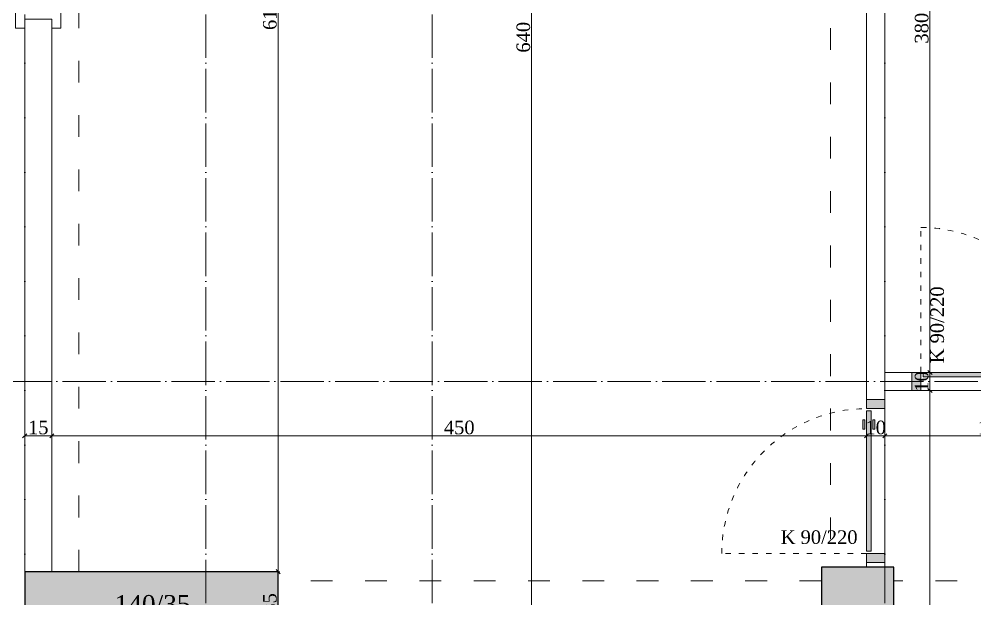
# Model space of a CAD drawing. Header units: metres. Extents: x -5196 to 34307, y 7076 to 19260.
# Drawn here: x 15494 to 16022, y 10726 to 11046 of the extents above; entities that cross this region are included whole.
import ezdxf

# ---------------------------------------------------------------- set-up
doc = ezdxf.new("R2010")
doc.units = ezdxf.units.M
doc.linetypes.add('ACAD_ISO03W100', pattern=[30, 12, -18])
doc.linetypes.add('ACAD_ISO04W100', pattern=[30, 24, -3, 0, -3])
doc.layers.add('YLZ-AKS', color=7, linetype='ACAD_ISO04W100', lineweight=5, true_color=0x2e2f36)
doc.layers.add('YLZ-TARAMA', color=7, linetype='Continuous', lineweight=5, true_color=0x686d6c)
for name, color, linetype, lineweight in [('YLZ-DUVAR', 151, 'Continuous', 20), ('YLZ-KAPI', 241, 'Continuous', 9), ('YLZ-PENCERE', 231, 'Continuous', 5), ('YLZ-TEFRİŞ', 191, 'Continuous', 20), ('YLZ-ÖLÇÜ', 251, 'Continuous', 5)]:
    doc.layers.add(name, color=color, linetype=linetype, lineweight=lineweight)
doc.layers.add('YLZ-KİRİŞ', color=123, linetype='ACAD_ISO03W100', lineweight=5, transparency=0.5)
doc.layers.add('YLZ-KOLON', color=191, linetype='Continuous')
doc.layers.add('YLZ-YAZI', color=113, linetype='Continuous')
doc.styles.add('ARIAL', font='times.ttf')
doc.dimstyles.new('YLZ - İç Ölçü', dxfattribs={"dimscale": 0.75, "dimtxt": 10, "dimasz": 3, "dimexe": 1.25, "dimexo": 1, "dimgap": 1, "dimtad": 1, "dimdec": 1, "dimrnd": 0.5, "dimtxsty": 'ARIAL', "dimblk": 'OBLIQUE', "dimcen": 1, "dimclrd": 256, "dimclre": 256, "dimclrt": 125, "dimadec": 0, "dimazin": 0, "dimtfac": 1, "dimtdec": 1, "dimtmove": 1, "dimatfit": 3, "dimldrblk": 'OBLIQUE', "dimfxl": 0, "dimarcsym": 0})

# ---------------------------------------------------------------- blocks, each defined once
blk = doc.blocks.new('Aks')
at = {"layer": 'YLZ-AKS'}
for p, q in [((479095.78, 4514594.56), (479095.78, 4512399.56)), ((479195.78, 4514594.56), (479195.78, 4512399.56)), ((479320.78, 4514594.56), (479320.78, 4512399.56)), ((479570.78, 4514594.56), (479570.78, 4512399.56)), ((478845.78, 4513669.56), (480300.78, 4513669.56))]:
    blk.add_line(p, q, dxfattribs=at)
blk = doc.blocks.new('ZK. Kolon Plan')
at = {"layer": 'YLZ-TARAMA'}
h = blk.add_hatch(dxfattribs=at)
h.set_pattern_fill('ANSI33', color=256, angle=-90)
h.paths.add_polyline_path([(475247.33, 4505187.75), (475217.33, 4505187.75), (475217.33, 4505127.75), (475247.33, 4505127.75)])
h.paths.add_polyline_path([(475702.33, 4505187.75), (475642.33, 4505187.75), (475642.33, 4505157.75), (475702.33, 4505157.75)])
h.paths.add_polyline_path([(476072.33, 4505187.75), (476042.33, 4505187.75), (476042.33, 4505162.75), (476042.33, 4505127.75), (476072.33, 4505127.75)])
h.paths.add_polyline_path([(475357.33, 4504557.75), (475217.33, 4504557.75), (475217.33, 4504522.75), (475357.33, 4504522.75)])
h.paths.add_polyline_path([(475697.33, 4504532.75), (475697.33, 4504560.25), (475657.33, 4504560.25), (475657.33, 4504522.75), (475657.33, 4504500.25), (475697.33, 4504500.25)])
h.paths.add_polyline_path([(476172.33, 4504552.75), (476032.33, 4504552.75), (476032.33, 4504517.75), (476172.33, 4504517.75)])
h.paths.add_polyline_path([(475477.33, 4503927.75), (475317.33, 4503927.75), (475317.33, 4503897.75), (475477.33, 4503897.75)])
h.paths.add_polyline_path([(475697.33, 4503937.75), (475657.33, 4503937.75), (475657.33, 4503887.75), (475697.33, 4503887.75)])
h.paths.add_polyline_path([(476172.33, 4503957.75), (476142.33, 4503957.75), (476142.33, 4503897.75), (476172.33, 4503897.75)])
h.paths.add_polyline_path([(475472.33, 4503702.75), (475442.33, 4503702.75), (475442.33, 4503642.75), (475472.33, 4503642.75), (475472.33, 4503672.75)])
h.paths.add_polyline_path([(475692.33, 4503702.75), (475662.33, 4503702.75), (475662.33, 4503642.75), (475692.33, 4503642.75)])
h.paths.add_polyline_path([(476172.33, 4503672.75), (476142.33, 4503672.75), (476112.33, 4503672.75), (476112.33, 4503642.75), (476172.33, 4503642.75)])
at = {"layer": 'YLZ-KİRİŞ'}
for points in [[(475692.33, 4505157.75), (475662.33, 4505157.75), (475662.33, 4504560.25), (475692.33, 4504560.25)], [(475247.33, 4505127.75), (475217.33, 4505127.75), (475217.33, 4504557.75), (475247.33, 4504557.75)], [(475357.33, 4504522.75), (475657.33, 4504522.75), (475657.33, 4504552.75), (475357.33, 4504552.75)], [(476032.33, 4504552.75), (475697.33, 4504552.75), (475697.33, 4504522.75), (476032.33, 4504522.75)]]:
    blk.add_lwpolyline(points, close=True, dxfattribs=at)
at = {"layer": 'YLZ-KOLON'}
for points in [[(475697.33, 4504560.25), (475657.33, 4504560.25), (475657.33, 4504500.25), (475697.33, 4504500.25)], [(475357.33, 4504557.75), (475217.33, 4504557.75), (475217.33, 4504522.75), (475357.33, 4504522.75)]]:
    blk.add_lwpolyline(points, close=True, dxfattribs=at)
at = {"layer": 'YLZ-YAZI', "insert": (475242.89, 4504544.85), "char_height": 10, "attachment_point": 1, "style": 'ARIAL'}
blk.add_mtext_dynamic_manual_height_columns('\\pi24.10626;140/35', width=86.5254, gutter_width=12.5, heights=[18.52], dxfattribs=at)
blk = doc.blocks.new("Kapı 90'lık")
at = {"lineweight": 0, "true_color": 0x939598, "transparency": 33554559}
h = blk.add_hatch(color=252, dxfattribs=at)
h.dxf.hatch_style = 1
h.paths.add_polyline_path([(663.76, 3319.76), (668.76, 3319.76), (668.76, 3329.76), (663.76, 3329.76)])
h.paths.add_polyline_path([(670.01, 3327.26), (747.51, 3327.26), (747.51, 3329.76), (670.01, 3329.76)])
h.paths.add_polyline_path([(675, 3325.26), (680, 3325.26), (680.01, 3326.26), (675.01, 3326.26)])
h.paths.add_polyline_path([(680.01, 3330.76), (680, 3331.76), (675, 3331.76), (675.01, 3330.76)])
h.paths.add_polyline_path([(753.76, 3329.76), (748.76, 3329.76), (748.76, 3319.76), (753.76, 3319.76)])
at = {"layer": 'YLZ-KAPI', "linetype": 'ACAD_ISO03W100', "ltscale": 0.25}
blk.add_line((748.76, 3329.76), (748.76, 3409.76), dxfattribs=at)
at = {"layer": 'YLZ-KAPI'}
blk.add_line((748.76, 3319.76), (668.76, 3319.76), dxfattribs=at)
for points in [[(680, 3331.76), (680.01, 3330.76), (675.01, 3330.76), (675, 3331.76)], [(663.76, 3329.76), (663.76, 3319.76), (668.76, 3319.76), (668.76, 3329.76)], [(747.51, 3327.26), (670.01, 3327.26), (670.01, 3329.76), (747.51, 3329.76)], [(680, 3325.26), (680.01, 3326.26), (675.01, 3326.26), (675, 3325.26)], [(753.76, 3329.76), (753.76, 3319.76), (748.76, 3319.76), (748.76, 3329.76)]]:
    blk.add_lwpolyline(points, close=True, dxfattribs=at)
at = {"layer": 'YLZ-KAPI', "linetype": 'ACAD_ISO03W100', "ltscale": 0.25}
blk.add_arc((748.76, 3329.76), 80, 90, 180, dxfattribs=at)
blk = doc.blocks.new('KP-3')
at = {"layer": 'YLZ-PENCERE'}
for points in [[(18138.16, 11121.9), (18133.16, 11121.9), (18133.16, 10911.9), (18138.16, 10911.9)], [(18153.16, 11121.9), (18158.16, 11121.9), (18158.16, 10911.9), (18153.16, 10911.9)]]:
    blk.add_lwpolyline(points, dxfattribs=at)
at = {"layer": 'YLZ-ÖLÇÜ', "xscale": -1}
blk.add_blockref("Kapı 90'lık", (19381.91, 7392.14), dxfattribs=at)
at = {"layer": 'YLZ-ÖLÇÜ', "xscale": -1.000000000000001, "rotation": 90}
blk.add_blockref("Kapı 90'lık", (21932.92, 11370.66), dxfattribs=at)
at = {"layer": 'YLZ-YAZI', "insert": (18646, 10726.9), "char_height": 7.5, "attachment_point": 7, "rotation": 90, "style": 'ARIAL'}
blk.add_mtext_dynamic_manual_height_columns('K 90/220', width=44.8554, gutter_width=12.5, heights=[49.71], dxfattribs=at)
at = {"layer": 'YLZ-YAZI', "insert": (18598.16, 10634.74), "char_height": 7.5, "attachment_point": 3, "style": 'ARIAL'}
blk.add_mtext_dynamic_manual_height_columns('K 90/220', width=44.8554, gutter_width=12.5, heights=[49.71], dxfattribs=at)
blk = doc.blocks.new('_Oblique')
at = {"color": 0, "linetype": 'ByBlock', "lineweight": -2}
blk.add_line((-0.5, -0.5), (0.5, 0.5), dxfattribs=at)
blk = doc.blocks.new('*D6252')
at = {"layer": 'Defpoints', "color": 0, "transparency": 16777216}
for p in [(12602.1, 10816.32), (12612.1, 10816.32), (12612.1, 10816.32)]:
    blk.add_point(p, dxfattribs=at)
at = {"layer": 'YLZ-ÖLÇÜ', "color": 251, "lineweight": -2, "transparency": 16777216}
for p, q in [((12602.1, 10816.32), (12602.1, 10817.26)), ((12602.1, 10816.32), (12612.1, 10816.32)), ((12612.1, 10816.32), (12612.1, 10817.26))]:
    blk.add_line(p, q, dxfattribs=at)
at = {"layer": 'YLZ-ÖLÇÜ', "color": 251, "lineweight": -2, "transparency": 16777216, "xscale": 2.25, "yscale": 2.25, "zscale": 2.25, "rotation": 180}
blk.add_blockref('_Oblique', (12602.1, 10816.32), dxfattribs=at)
at = {"layer": 'YLZ-ÖLÇÜ', "color": 251, "lineweight": -2, "transparency": 16777216, "xscale": 2.25, "yscale": 2.25, "zscale": 2.25}
blk.add_blockref('_Oblique', (12612.1, 10816.32), dxfattribs=at)
at = {"layer": 'YLZ-ÖLÇÜ', "color": 125, "transparency": 16777216, "insert": (12607.1, 10820.89), "char_height": 7.5, "attachment_point": 5, "style": 'ARIAL'}
blk.add_mtext('10', dxfattribs=at)
blk = doc.blocks.new('*D6253')
at = {"layer": 'Defpoints', "color": 0, "transparency": 16777216}
for p in [(12612.1, 10816.32), (12732.1, 10816.32), (12732.1, 10816.32)]:
    blk.add_point(p, dxfattribs=at)
at = {"layer": 'YLZ-ÖLÇÜ', "color": 251, "lineweight": -2, "transparency": 16777216}
for p, q in [((12612.1, 10816.32), (12612.1, 10817.26)), ((12612.1, 10816.32), (12732.1, 10816.32)), ((12732.1, 10816.32), (12732.1, 10817.26))]:
    blk.add_line(p, q, dxfattribs=at)
at = {"layer": 'YLZ-ÖLÇÜ', "color": 251, "lineweight": -2, "transparency": 16777216, "xscale": 2.25, "yscale": 2.25, "zscale": 2.25, "rotation": 180}
blk.add_blockref('_Oblique', (12612.1, 10816.32), dxfattribs=at)
at = {"layer": 'YLZ-ÖLÇÜ', "color": 251, "lineweight": -2, "transparency": 16777216, "xscale": 2.25, "yscale": 2.25, "zscale": 2.25}
blk.add_blockref('_Oblique', (12732.1, 10816.32), dxfattribs=at)
at = {"layer": 'YLZ-ÖLÇÜ', "color": 125, "transparency": 16777216, "insert": (12672.1, 10820.89), "char_height": 7.5, "attachment_point": 5, "style": 'ARIAL'}
blk.add_mtext('120', dxfattribs=at)
blk = doc.blocks.new('*D6250')
at = {"layer": 'Defpoints', "color": 0, "transparency": 16777216}
for p in [(12137.1, 10816.32), (12152.1, 10816.32), (12152.1, 10816.32)]:
    blk.add_point(p, dxfattribs=at)
at = {"layer": 'YLZ-ÖLÇÜ', "color": 251, "lineweight": -2, "transparency": 16777216}
for p, q in [((12137.1, 10816.32), (12137.1, 10817.26)), ((12137.1, 10816.32), (12152.1, 10816.32)), ((12152.1, 10816.32), (12152.1, 10817.26))]:
    blk.add_line(p, q, dxfattribs=at)
at = {"layer": 'YLZ-ÖLÇÜ', "color": 251, "lineweight": -2, "transparency": 16777216, "xscale": 2.25, "yscale": 2.25, "zscale": 2.25, "rotation": 180}
blk.add_blockref('_Oblique', (12137.1, 10816.32), dxfattribs=at)
at = {"layer": 'YLZ-ÖLÇÜ', "color": 251, "lineweight": -2, "transparency": 16777216, "xscale": 2.25, "yscale": 2.25, "zscale": 2.25}
blk.add_blockref('_Oblique', (12152.1, 10816.32), dxfattribs=at)
at = {"layer": 'YLZ-ÖLÇÜ', "color": 125, "transparency": 16777216, "insert": (12144.6, 10820.89), "char_height": 7.5, "attachment_point": 5, "style": 'ARIAL'}
blk.add_mtext('15', dxfattribs=at)
blk = doc.blocks.new('*D6251')
at = {"layer": 'Defpoints', "color": 0, "transparency": 16777216}
for p in [(12152.1, 10816.32), (12602.1, 10816.32), (12602.1, 10816.32)]:
    blk.add_point(p, dxfattribs=at)
at = {"layer": 'YLZ-ÖLÇÜ', "color": 251, "lineweight": -2, "transparency": 16777216}
for p, q in [((12152.1, 10816.32), (12152.1, 10817.26)), ((12152.1, 10816.32), (12602.1, 10816.32)), ((12602.1, 10816.32), (12602.1, 10817.26))]:
    blk.add_line(p, q, dxfattribs=at)
at = {"layer": 'YLZ-ÖLÇÜ', "color": 251, "lineweight": -2, "transparency": 16777216, "xscale": 2.25, "yscale": 2.25, "zscale": 2.25, "rotation": 180}
blk.add_blockref('_Oblique', (12152.1, 10816.32), dxfattribs=at)
at = {"layer": 'YLZ-ÖLÇÜ', "color": 251, "lineweight": -2, "transparency": 16777216, "xscale": 2.25, "yscale": 2.25, "zscale": 2.25}
blk.add_blockref('_Oblique', (12602.1, 10816.32), dxfattribs=at)
at = {"layer": 'YLZ-ÖLÇÜ', "color": 125, "transparency": 16777216, "insert": (12377.1, 10820.89), "char_height": 7.5, "attachment_point": 5, "style": 'ARIAL'}
blk.add_mtext('450', dxfattribs=at)
blk = doc.blocks.new('*D6289')
at = {"layer": 'Defpoints', "color": 0, "transparency": 16777216}
for p in [(12277.1, 10741.32), (12277.1, 10741.32), (12277.1, 10706.32)]:
    blk.add_point(p, dxfattribs=at)
at = {"layer": 'YLZ-ÖLÇÜ', "color": 251, "lineweight": -2, "transparency": 16777216}
for p, q in [((12277.1, 10741.32), (12278.03, 10741.32)), ((12277.1, 10706.32), (12277.1, 10741.32)), ((12277.1, 10706.32), (12278.03, 10706.32))]:
    blk.add_line(p, q, dxfattribs=at)
at = {"layer": 'YLZ-ÖLÇÜ', "color": 251, "lineweight": -2, "transparency": 16777216, "xscale": 2.25, "yscale": 2.25, "zscale": 2.25}
for p, rotation in [((12277.1, 10741.32), 90), ((12277.1, 10706.32), 270)]:
    blk.add_blockref('_Oblique', p, dxfattribs=dict(at, rotation=rotation))
at = {"layer": 'YLZ-ÖLÇÜ', "color": 125, "transparency": 16777216, "insert": (12272.53, 10723.82), "char_height": 7.5, "attachment_point": 5, "rotation": 90, "style": 'ARIAL'}
blk.add_mtext('35', dxfattribs=at)
blk = doc.blocks.new('*D6290')
at = {"layer": 'Defpoints', "color": 0, "transparency": 16777216}
for p in [(12277.1, 11356.32), (12277.1, 11356.32), (12277.1, 10741.32)]:
    blk.add_point(p, dxfattribs=at)
at = {"layer": 'YLZ-ÖLÇÜ', "color": 251, "lineweight": -2, "transparency": 16777216}
for p, q in [((12277.1, 11356.32), (12278.03, 11356.32)), ((12277.1, 10741.32), (12277.1, 11356.32)), ((12277.1, 10741.32), (12278.03, 10741.32))]:
    blk.add_line(p, q, dxfattribs=at)
at = {"layer": 'YLZ-ÖLÇÜ', "color": 251, "lineweight": -2, "transparency": 16777216, "xscale": 2.25, "yscale": 2.25, "zscale": 2.25}
for p, rotation in [((12277.1, 11356.32), 90), ((12277.1, 10741.32), 270)]:
    blk.add_blockref('_Oblique', p, dxfattribs=dict(at, rotation=rotation))
at = {"layer": 'YLZ-ÖLÇÜ', "color": 125, "transparency": 16777216, "insert": (12272.53, 11048.82), "char_height": 7.5, "attachment_point": 5, "rotation": 90, "style": 'ARIAL'}
blk.add_mtext('615', dxfattribs=at)
blk = doc.blocks.new('*D6317')
at = {"layer": 'Defpoints', "color": 0, "transparency": 16777216}
for p in [(12637.1, 10841.32), (12637.1, 10841.32), (12637.1, 10111.32)]:
    blk.add_point(p, dxfattribs=at)
at = {"layer": 'YLZ-ÖLÇÜ', "color": 251, "lineweight": -2, "transparency": 16777216}
for p, q in [((12637.1, 10841.32), (12638.03, 10841.32)), ((12637.1, 10111.32), (12637.1, 10841.32)), ((12637.1, 10111.32), (12638.03, 10111.32))]:
    blk.add_line(p, q, dxfattribs=at)
at = {"layer": 'YLZ-ÖLÇÜ', "color": 251, "lineweight": -2, "transparency": 16777216, "xscale": 2.25, "yscale": 2.25, "zscale": 2.25}
for p, rotation in [((12637.1, 10841.32), 90), ((12637.1, 10111.32), 270)]:
    blk.add_blockref('_Oblique', p, dxfattribs=dict(at, rotation=rotation))
at = {"layer": 'YLZ-ÖLÇÜ', "color": 125, "transparency": 16777216, "insert": (12632.52, 10476.32), "char_height": 7.5, "attachment_point": 5, "rotation": 90, "style": 'ARIAL'}
blk.add_mtext('730', dxfattribs=at)
blk = doc.blocks.new('*D6318')
at = {"layer": 'Defpoints', "color": 0, "transparency": 16777216}
for p in [(12637.1, 10851.32), (12637.1, 10851.32), (12637.1, 10841.32)]:
    blk.add_point(p, dxfattribs=at)
at = {"layer": 'YLZ-ÖLÇÜ', "color": 251, "lineweight": -2, "transparency": 16777216}
for p, q in [((12637.1, 10851.32), (12638.03, 10851.32)), ((12637.1, 10841.32), (12637.1, 10851.32)), ((12637.1, 10841.32), (12638.03, 10841.32))]:
    blk.add_line(p, q, dxfattribs=at)
at = {"layer": 'YLZ-ÖLÇÜ', "color": 251, "lineweight": -2, "transparency": 16777216, "xscale": 2.25, "yscale": 2.25, "zscale": 2.25}
for p, rotation in [((12637.1, 10851.32), 90), ((12637.1, 10841.32), 270)]:
    blk.add_blockref('_Oblique', p, dxfattribs=dict(at, rotation=rotation))
at = {"layer": 'YLZ-ÖLÇÜ', "color": 125, "transparency": 16777216, "insert": (12632.53, 10846.32), "char_height": 7.5, "attachment_point": 5, "rotation": 90, "style": 'ARIAL'}
blk.add_mtext('10', dxfattribs=at)
blk = doc.blocks.new('*D6319')
at = {"layer": 'Defpoints', "color": 0, "transparency": 16777216}
for p in [(12637.1, 11231.32), (12637.1, 11231.32), (12637.1, 10851.32)]:
    blk.add_point(p, dxfattribs=at)
at = {"layer": 'YLZ-ÖLÇÜ', "color": 251, "lineweight": -2, "transparency": 16777216}
for p, q in [((12637.1, 11231.32), (12638.03, 11231.32)), ((12637.1, 10851.32), (12637.1, 11231.32)), ((12637.1, 10851.32), (12638.03, 10851.32))]:
    blk.add_line(p, q, dxfattribs=at)
at = {"layer": 'YLZ-ÖLÇÜ', "color": 251, "lineweight": -2, "transparency": 16777216, "xscale": 2.25, "yscale": 2.25, "zscale": 2.25}
for p, rotation in [((12637.1, 11231.32), 90), ((12637.1, 10851.32), 270)]:
    blk.add_blockref('_Oblique', p, dxfattribs=dict(at, rotation=rotation))
at = {"layer": 'YLZ-ÖLÇÜ', "color": 125, "transparency": 16777216, "insert": (12632.53, 11041.32), "char_height": 7.5, "attachment_point": 5, "rotation": 90, "style": 'ARIAL'}
blk.add_mtext('380', dxfattribs=at)
blk = doc.blocks.new('*D6329')
at = {"layer": 'Defpoints', "color": 0, "transparency": 16777216}
for p in [(12417.1, 11356.32), (12417.1, 11356.32), (12417.1, 10716.32)]:
    blk.add_point(p, dxfattribs=at)
at = {"layer": 'YLZ-ÖLÇÜ', "color": 251, "lineweight": -2, "transparency": 16777216}
for p, q in [((12417.1, 11356.32), (12418.03, 11356.32)), ((12417.1, 10716.32), (12417.1, 11356.32)), ((12417.1, 10716.32), (12418.03, 10716.32))]:
    blk.add_line(p, q, dxfattribs=at)
at = {"layer": 'YLZ-ÖLÇÜ', "color": 251, "lineweight": -2, "transparency": 16777216, "xscale": 2.25, "yscale": 2.25, "zscale": 2.25}
for p, rotation in [((12417.1, 11356.32), 90), ((12417.1, 10716.32), 270)]:
    blk.add_blockref('_Oblique', p, dxfattribs=dict(at, rotation=rotation))
at = {"layer": 'YLZ-ÖLÇÜ', "color": 125, "transparency": 16777216, "insert": (12412.53, 11036.32), "char_height": 7.5, "attachment_point": 5, "rotation": 90, "style": 'ARIAL'}
blk.add_mtext('640', dxfattribs=at)
blk = doc.blocks.new('Z.K. İç Ölçü')
at = {"layer": 'YLZ-ÖLÇÜ'}
for base, p1, p2, angle, picture, middle in [((12277.1, 11356.32), (12277.1, 10741.32), (12277.1, 11356.32), 270, '*D6290', (12272.53, 11048.82)), ((12417.1, 11356.32), (12417.1, 10716.32), (12417.1, 11356.32), 270, '*D6329', (12412.53, 11036.32)), ((12637.1, 11231.32), (12637.1, 10851.32), (12637.1, 11231.32), 270, '*D6319', (12632.53, 11041.32)), ((12637.1, 10841.32), (12637.1, 10111.32), (12637.1, 10841.32), 270, '*D6317', (12632.52, 10476.32)), ((12602.1, 10816.32), (12152.1, 10816.32), (12602.1, 10816.32), 180, '*D6251', (12377.1, 10820.89)), ((12732.1, 10816.32), (12612.1, 10816.32), (12732.1, 10816.32), 180, '*D6253', (12672.1, 10820.89)), ((12277.1, 10741.32), (12277.1, 10706.32), (12277.1, 10741.32), 270, '*D6289', (12272.53, 10723.82))]:
    dim = blk.add_linear_dim(base=base, p1=p1, p2=p2, angle=angle, dimstyle='YLZ - İç Ölçü', dxfattribs=at)
    dim.commit()
    dim.dimension.update_dxf_attribs({"geometry": picture, "text_midpoint": middle})
for base, p1, p2, angle, picture, middle in [((12637.1, 10851.32), (12637.1, 10841.32), (12637.1, 10851.32), 270, '*D6318', (12637.1, 10846.32)), ((12612.1, 10816.32), (12602.1, 10816.32), (12612.1, 10816.32), 180, '*D6252', (12607.1, 10816.32))]:
    dim = blk.add_linear_dim(base=base, p1=p1, p2=p2, angle=angle, dimstyle='YLZ - İç Ölçü', dxfattribs=at)
    dim.commit()
    dim.dimension.update_dxf_attribs({"geometry": picture, "text_midpoint": middle, "dimtype": 128})
dim = blk.add_aligned_dim(p1=(12137.1, 10816.32), p2=(12152.1, 10816.32), distance=0, dimstyle='YLZ - İç Ölçü', dxfattribs=at)
dim.commit()
dim.dimension.update_dxf_attribs({"geometry": '*D6250', "text_midpoint": (12144.6, 10820.89)})

msp = doc.modelspace()

# ---------------------------------------------------------------- linework, layer by layer
at = {"layer": 'YLZ-DUVAR'}
for p, q in [((15962.1, 10836.32), (15962.1, 11341.32)), ((15972.1, 10851.32), (15972.1, 11231.32)), ((15497.1, 11046.32), (15497.1, 10741.32)), ((15512.1, 11046.32), (15497.1, 11046.32)), ((15512.1, 11046.32), (15512.1, 10741.32)), ((15987.1, 10851.32), (15972.1, 10851.32)), ((15987.1, 10841.32), (15987.1, 10851.32)), ((15987.1, 10841.32), (15972.1, 10841.32)), ((15972.1, 10836.32), (15972.1, 10841.32)), ((15972.1, 10836.32), (15962.1, 10836.32)), ((15962.1, 10743.82), (15962.1, 10746.32)), ((15972.1, 10746.32), (15962.1, 10746.32)), ((15972.1, 10743.82), (15972.1, 10746.32))]:
    msp.add_line(p, q, dxfattribs=at)

# ---------------------------------------------------------------- block references
msp.add_blockref('KP-3', (-2641.06, 129.42), dxfattribs=at)
at = {"layer": 'YLZ-TEFRİŞ'}
for name, p in [('Aks', (-463598.68, -4502823.23)), ('ZK. Kolon Plan', (-459720.23, -4493816.43))]:
    msp.add_blockref(name, p, dxfattribs=at)
at = {"layer": 'YLZ-ÖLÇÜ'}
msp.add_blockref('Z.K. İç Ölçü', (3360, 0), dxfattribs=at)

doc.saveas('drawing.dxf')
